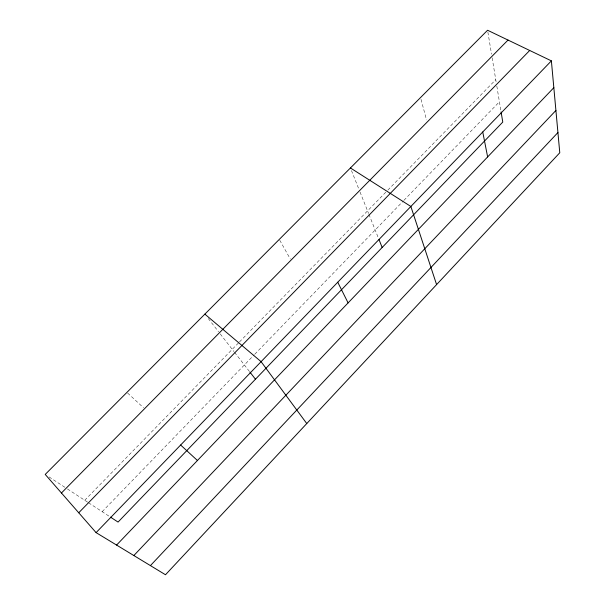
<?xml version="1.0" encoding="UTF-8"?>
<svg xmlns="http://www.w3.org/2000/svg" width="605" height="605" viewBox="0 0 605 605"><rect width="100%" height="100%" fill="white"/><g stroke="black" fill="none" stroke-linecap="round" stroke-linejoin="round"><path stroke-width="0.45" stroke-dasharray="3.02 2.27" d="M102.177 511.686L254.191 354.832M254.841 354.152L403.27 200.996M403.928 200.323L499.42 101.791M84.73 500.274L238.816 342.604M239.474 341.931L387.185 190.787M387.835 190.114L495.76 79.686M49.05 476.929L65.113 487.441M67.427 488.953L87.763 502.256M88.519 502.755L109.739 516.632M127.617 393.031L143.521 407.77M208.279 318.532L218.541 331.729M220.25 333.93L233.969 351.573M234.543 352.314L249.366 371.372M279.744 240.215L290.294 259M351.46 170.542L358.999 189.448M360.028 192.019L368.589 213.482M368.937 214.351L378.322 237.863M421.012 99.364L426.54 119.934M487.88 32.088L491.54 54.185M492.145 57.853L496.213 82.446M496.826 86.137L500.94 111.01"/><path stroke-width="0.91" d="M150.426 565.607L557.931 132.548M133.841 555.541L555.912 110.458M116.591 545.067L553.832 87.68M96.089 532.627L551.382 60.871L487.577 30.25L45.224 474.426L96.089 532.627L165.49 574.75L559.776 152.762L551.382 60.871M78.733 512.768L529.708 50.465M61.453 492.992L508.026 40.059M350.431 167.963L410.863 206.471L436.591 284.607M110.496 517.131L118.058 522.077L502.77 122.074L501.091 111.933M204.861 314.131L261.088 361.661L306.765 423.545M180.63 445.023L197.434 460.496M249.918 372.09L255.461 379.214M337.741 282.232L348.094 302.893M379.017 239.61L382.156 247.483M482.752 131.981L487.63 156.929"/></g></svg>
